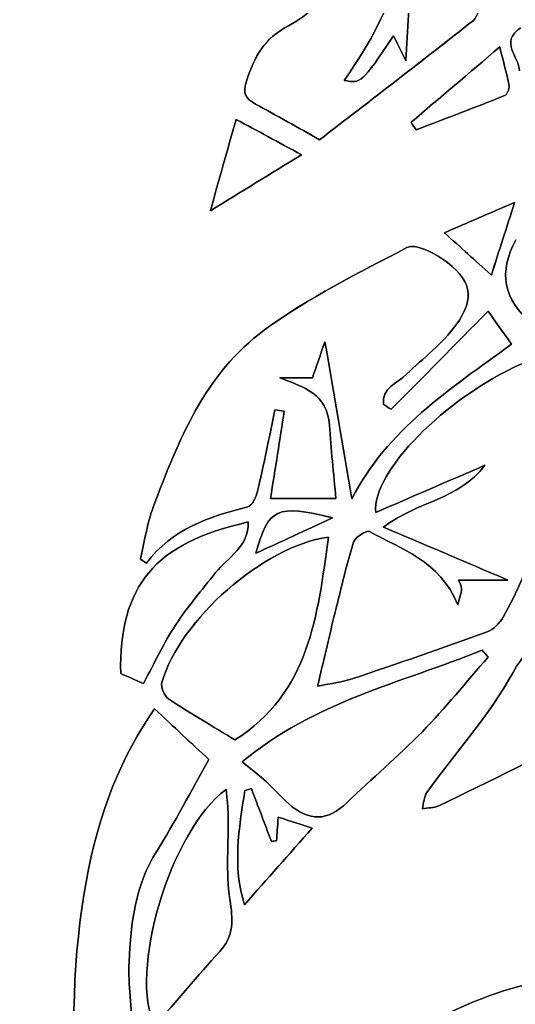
# Model space of a CAD drawing. Extents: x 105 to 524, y 66 to 486.
# Drawn here: x 309.6 to 351, y 225.1 to 307.4 of the extents above; entities that cross this region are included whole.
import ezdxf

# ---------------------------------------------------------------- set-up
doc = ezdxf.new("R2010")
doc.units = 0
doc.layers.add('tree', color=7, linetype='CONTINUOUS')

msp = doc.modelspace()

# ---------------------------------------------------------------- linework, layer by layer
at = {"layer": 'tree', "color": 7}
for p, q in [((349.725608, 305.109866), (349.725608, 305.109866)), ((349.725742, 305.109919), (349.725742, 305.109919)), ((334.66399, 297.355729), (334.66399, 297.355729)), ((334.664068, 297.355648), (334.664068, 297.355648)), ((325.52851, 291.412789), (325.52851, 291.412789)), ((325.52851, 291.412736), (325.52851, 291.412736)), ((345.098561, 289.57452), (345.098561, 289.57452)), ((345.098585, 289.574573), (345.098585, 289.574573)), ((334.057685, 277.448864), (331.328871, 277.448864)), ((334.057685, 277.448864), (331.328871, 277.448864)), ((331.329009, 277.448835), (334.057558, 277.448835)), ((331.329012, 277.448835), (334.057561, 277.448835)), ((340.649405, 274.815632), (340.649405, 274.815632)), ((340.649542, 274.815603), (340.649542, 274.815603)), ((336.023052, 267.354318), (330.561417, 267.354318)), ((336.023052, 267.354318), (330.561417, 267.354318)), ((330.561555, 267.35429), (336.02319, 267.35429)), ((330.561558, 267.35429), (336.023193, 267.35429)), ((335.75322, 265.74066), (335.75322, 265.74066)), ((335.753287, 265.74066), (335.753287, 265.74066)), ((335.398812, 264.140001), (335.398812, 264.140001)), ((335.398865, 264.14011), (335.398865, 264.14011)), ((346.272732, 260.534827), (350.40988, 260.534827)), ((346.272732, 260.534827), (350.40988, 260.534827)), ((350.40988, 260.534799), (346.272732, 260.534799)), ((350.40988, 260.534799), (346.272732, 260.534799)), ((346.223865, 258.455312), (346.223865, 258.455312)), ((346.223865, 258.455287), (346.223865, 258.455287)), ((319.932826, 251.901466), (319.932826, 251.901466)), ((319.932826, 251.901441), (319.932826, 251.901441)), ((328.190567, 245.338519), (328.190567, 245.338519)), ((328.190645, 245.338593), (328.190645, 245.338593)), ((326.850297, 243.040454), (326.850297, 243.040454)), ((326.850326, 243.040344), (326.850326, 243.040344)), ((334.036726, 239.791455), (334.036726, 239.791455)), ((334.036755, 239.791378), (334.036755, 239.791378))]:
    msp.add_line(p, q, dxfattribs=at)
for points in [[(104.943981, 275.896663), (104.943988, 391.738389), (198.852265, 485.646659), (314.693991, 485.646659)], [(314.693991, 485.646659), (430.535717, 485.646656), (524.44399, 391.738384), (524.443995, 275.896658)], [(339.874158, 318.282676), (342.258766, 313.037837), (341.44271, 309.089189), (336.720762, 302.312416)], [(339.874158, 318.282676), (342.258766, 313.037837), (341.44271, 309.089189), (336.720762, 302.312416)], [(336.720949, 302.312229), (341.442633, 309.08927), (342.258685, 313.03765), (339.874077, 318.282489)], [(336.72109, 302.312229), (341.442774, 309.08927), (342.258826, 313.03765), (339.874218, 318.282489)], [(338.625695, 315.473584), (337.112684, 312.088798), (335.453073, 308.68426), (332.065489, 306.886144)], [(332.065566, 306.886063), (335.452886, 308.684179), (337.112497, 312.088721), (338.625776, 315.473503)], [(332.065566, 306.886063), (335.452886, 308.684179), (337.112497, 312.088721), (338.625776, 315.473503)], [(338.625836, 315.473584), (337.112825, 312.088798), (335.453214, 308.68426), (332.06563, 306.886144)], [(342.171098, 311.393314), (342.254946, 309.010512), (341.994589, 306.615959), (341.872556, 303.946952)], [(341.872637, 303.94687), (341.99467, 306.615878), (342.254759, 309.010699), (342.171179, 311.393233)], [(341.872637, 303.94687), (341.99467, 306.615878), (342.254759, 309.010699), (342.171179, 311.393233)], [(342.171239, 311.393314), (342.255087, 309.010512), (341.99473, 306.615959), (341.872697, 303.946952)], [(347.918807, 308.983465), (348.131098, 308.614766), (347.88142, 307.622399), (347.517187, 307.333523)], [(347.918807, 308.983465), (348.131098, 308.614766), (347.88142, 307.622399), (347.517187, 307.333523)], [(347.517374, 307.333336), (347.881342, 307.622476), (348.131285, 308.614844), (347.918726, 308.983278)], [(347.517515, 307.333336), (347.881483, 307.622476), (348.131426, 308.614844), (347.918867, 308.983278)], [(334.66399, 297.355729), (338.946137, 300.659617), (343.263266, 303.956829), (347.517374, 307.333336)], [(347.517187, 307.333523), (343.263347, 303.956752), (338.946218, 300.659535), (334.664068, 297.355648)], [(347.517187, 307.333523), (343.263347, 303.956752), (338.946218, 300.659535), (334.664068, 297.355648)], [(334.664131, 297.355729), (338.946278, 300.659617), (343.263407, 303.956829), (347.517515, 307.333336)], [(332.065489, 306.886144), (330.035768, 305.808609), (329.226122, 304.326865), (328.569486, 302.344801)], [(328.569567, 302.34472), (329.225935, 304.326784), (330.035845, 305.808528), (332.065566, 306.886063)], [(328.569567, 302.34472), (329.225935, 304.326784), (330.035845, 305.808528), (332.065566, 306.886063)], [(332.06563, 306.886144), (330.035909, 305.808609), (329.226263, 304.326865), (328.569627, 302.344801)], [(351.465857, 306.719549), (349.672458, 305.456996), (351.345158, 304.308178), (351.384676, 303.113436)], [(351.465857, 306.719549), (349.672458, 305.456996), (351.345158, 304.308178), (351.384676, 303.113436)], [(351.384926, 303.11325), (351.345137, 304.308256), (349.672709, 305.456809), (351.465836, 306.719362)], [(351.384926, 303.11325), (351.345137, 304.308256), (349.672709, 305.456809), (351.465836, 306.719362)], [(336.720762, 302.312416), (338.153128, 302.06092), (338.153128, 302.06092), (340.850964, 306.034394)], [(336.720762, 302.312416), (338.153128, 302.06092), (338.153128, 302.06092), (340.850964, 306.034394)], [(340.851151, 306.034475), (338.153047, 302.060733), (338.153047, 302.060733), (336.720949, 302.312229)], [(340.851292, 306.034475), (338.153188, 302.060733), (338.153188, 302.060733), (336.72109, 302.312229)], [(340.850964, 306.034394), (341.148709, 305.426212), (341.456864, 304.796405), (341.872637, 303.94687)], [(340.850964, 306.034394), (341.148709, 305.426212), (341.456864, 304.796405), (341.872637, 303.94687)], [(341.872556, 303.946952), (341.457051, 304.796218), (341.148896, 305.426025), (340.851151, 306.034475)], [(341.872697, 303.946952), (341.457192, 304.796218), (341.149037, 305.426025), (340.851292, 306.034475)], [(342.304483, 298.811255), (344.710452, 300.85339), (347.116425, 302.895261), (349.725608, 305.109866)], [(342.304483, 298.811255), (344.710452, 300.85339), (347.116425, 302.895261), (349.725608, 305.109866)], [(349.725742, 305.109919), (347.116559, 302.895314), (344.710586, 300.853443), (342.304617, 298.811308)], [(349.725742, 305.109919), (347.116559, 302.895314), (344.710586, 300.853443), (342.304617, 298.811308)], [(349.725608, 305.109866), (349.984363, 304.067573), (350.293319, 302.966543), (350.508016, 301.847095)], [(349.725608, 305.109866), (349.984363, 304.067573), (350.293319, 302.966543), (350.508016, 301.847095)], [(350.507882, 301.847148), (350.293453, 302.9666), (349.984494, 304.067626), (349.725742, 305.109919)], [(350.507882, 301.847148), (350.293453, 302.9666), (349.984494, 304.067626), (349.725742, 305.109919)], [(328.569486, 302.344801), (328.205521, 301.245909), (328.445851, 300.805656), (329.307567, 300.336571)], [(329.30738, 300.33649), (328.445929, 300.805575), (328.205599, 301.246092), (328.569567, 302.34472)], [(329.30738, 300.33649), (328.445929, 300.805575), (328.205599, 301.246092), (328.569567, 302.34472)], [(328.569627, 302.344801), (328.205663, 301.245909), (328.445992, 300.805656), (329.307709, 300.336571)], [(350.508016, 301.847095), (350.554477, 301.603608), (350.330438, 301.127848), (350.117346, 301.042416)], [(350.508016, 301.847095), (350.554477, 301.603608), (350.330438, 301.127848), (350.117346, 301.042416)], [(350.117477, 301.042201), (350.330572, 301.127901), (350.554611, 301.60366), (350.507882, 301.847148)], [(350.117477, 301.042201), (350.330572, 301.127901), (350.554611, 301.60366), (350.507882, 301.847148)], [(350.117346, 301.042416), (347.667848, 300.058056), (345.196453, 299.128695), (342.730667, 298.184651)], [(350.117346, 301.042416), (347.667848, 300.058056), (345.196453, 299.128695), (342.730667, 298.184651)], [(342.730801, 298.184704), (345.196319, 299.128748), (347.667982, 300.058109), (350.117477, 301.042201)], [(342.730801, 298.184704), (345.196319, 299.128748), (347.667982, 300.058109), (350.117477, 301.042201)], [(334.664068, 297.355648), (332.840499, 298.372848), (331.08235, 299.370288), (329.30738, 300.33649)], [(334.664068, 297.355648), (332.840499, 298.372848), (331.08235, 299.370288), (329.30738, 300.33649)], [(329.307567, 300.336571), (331.082537, 299.370101), (332.840418, 298.372925), (334.66399, 297.355729)], [(329.307709, 300.336571), (331.082678, 299.370101), (332.840559, 298.372925), (334.664131, 297.355729)], [(325.52851, 291.412789), (326.285281, 294.104758), (326.944055, 296.447245), (327.678662, 299.060189)], [(325.52851, 291.412789), (326.285281, 294.104758), (326.944055, 296.447245), (327.678662, 299.060189)], [(327.678662, 299.060136), (326.944055, 296.447192), (326.285281, 294.10497), (325.52851, 291.412736)], [(327.678662, 299.060136), (326.944055, 296.447192), (326.285281, 294.10497), (325.52851, 291.412736)], [(327.678662, 299.060189), (329.511314, 298.067822), (331.141017, 297.185715), (333.148841, 296.09857)], [(327.678662, 299.060189), (329.511314, 298.067822), (331.141017, 297.185715), (333.148841, 296.09857)], [(333.148841, 296.098782), (331.141017, 297.185662), (329.511314, 298.068033), (327.678662, 299.060136)], [(333.148841, 296.098782), (331.141017, 297.185662), (329.511314, 298.068033), (327.678662, 299.060136)], [(342.730667, 298.184651), (342.588607, 298.393429), (342.446543, 298.602478), (342.304483, 298.811255)], [(342.730667, 298.184651), (342.588607, 298.393429), (342.446543, 298.602478), (342.304483, 298.811255)], [(342.304617, 298.811308), (342.446677, 298.602531), (342.588741, 298.393485), (342.730801, 298.184704)], [(342.304617, 298.811308), (342.446677, 298.602531), (342.588741, 298.393485), (342.730801, 298.184704)], [(325.52851, 291.412736), (328.151045, 293.025301), (330.453407, 294.441365), (333.148841, 296.098782)], [(325.52851, 291.412736), (328.151045, 293.025301), (330.453407, 294.441365), (333.148841, 296.098782)], [(333.148841, 296.09857), (330.453407, 294.441153), (328.151046, 293.025354), (325.52851, 291.412789)], [(333.148841, 296.09857), (330.453407, 294.441153), (328.151046, 293.025354), (325.52851, 291.412789)], [(345.098561, 289.57452), (347.117063, 290.44888), (348.76813, 291.164391), (350.970356, 292.118313)], [(345.098561, 289.57452), (347.117063, 290.44888), (348.76813, 291.164391), (350.970356, 292.118313)], [(350.970384, 292.118366), (348.768158, 291.164176), (347.117091, 290.448933), (345.098585, 289.574573)], [(350.970384, 292.118366), (348.768158, 291.164176), (347.117091, 290.448933), (345.098585, 289.574573)], [(349.019971, 286.037345), (349.702776, 288.166249), (350.261142, 289.906964), (350.970384, 292.118366)], [(349.019971, 286.037345), (349.702776, 288.166249), (350.261142, 289.906964), (350.970384, 292.118366)], [(350.970356, 292.118313), (350.261114, 289.907176), (349.703016, 288.166196), (349.020211, 286.037292)], [(350.970356, 292.118313), (350.261114, 289.907176), (349.703016, 288.166196), (349.020211, 286.037292)], [(349.020211, 286.037292), (347.596922, 287.320934), (346.508229, 288.30289), (345.098561, 289.57452)], [(349.020211, 286.037292), (347.596922, 287.320934), (346.508229, 288.30289), (345.098561, 289.57452)], [(345.098585, 289.574573), (346.508253, 288.302943), (347.59695, 287.320986), (349.019971, 286.037345)], [(345.098585, 289.574573), (346.508253, 288.302943), (347.59695, 287.320986), (349.019971, 286.037345)], [(352.390654, 281.987858), (350.043164, 284.048415), (349.580662, 286.243), (351.077918, 288.992903)], [(352.390654, 281.987858), (350.043164, 284.048415), (349.580662, 286.243), (351.077918, 288.992903)], [(351.077996, 288.992822), (349.58074, 286.242919), (350.043242, 284.048338), (352.390467, 281.987777)], [(351.077996, 288.992822), (349.58074, 286.242919), (350.043242, 284.048338), (352.390467, 281.987777)], [(341.966818, 288.334715), (337.900165, 286.223964), (333.7494, 284.147387), (330.065941, 281.457555)], [(341.966822, 288.334715), (337.900169, 286.223964), (333.749403, 284.147387), (330.065944, 281.457555)], [(330.066071, 281.45758), (333.749262, 284.147147), (337.900031, 286.223989), (341.966681, 288.334739)], [(330.066071, 281.45758), (333.749262, 284.147147), (337.900031, 286.223989), (341.966681, 288.334739)], [(341.966681, 288.334739), (342.625186, 288.676475), (344.081051, 287.986597), (344.908053, 287.404044)], [(341.966681, 288.334739), (342.625186, 288.676475), (344.081051, 287.986597), (344.908053, 287.404044)], [(344.907923, 287.404284), (344.081188, 287.986837), (342.625056, 288.67645), (341.966818, 288.334715)], [(344.907926, 287.404284), (344.081192, 287.986837), (342.625059, 288.67645), (341.966822, 288.334715)], [(346.054564, 281.846546), (347.743286, 284.20345), (347.378786, 285.663305), (344.907923, 287.404284)], [(346.054567, 281.846546), (347.74329, 284.20345), (347.378789, 285.663305), (344.907926, 287.404284)], [(344.908053, 287.404044), (347.378648, 285.66333), (347.743149, 284.203479), (346.054694, 281.84657)], [(344.908053, 287.404044), (347.378648, 285.66333), (347.743149, 284.203479), (346.054694, 281.84657)], [(340.649405, 274.815632), (343.303983, 277.505996), (345.958298, 280.196364), (348.752534, 283.028228)], [(340.649405, 274.815632), (343.303983, 277.505996), (345.958298, 280.196364), (348.752534, 283.028228)], [(348.752403, 283.028203), (345.958432, 280.196336), (343.303853, 277.505971), (340.649542, 274.815603)], [(348.752407, 283.028203), (345.958435, 280.196336), (343.303856, 277.505971), (340.649546, 274.815603)], [(350.698544, 280.255073), (350.033629, 281.20232), (349.308099, 282.236337), (348.752403, 283.028203)], [(350.698548, 280.255073), (350.033632, 281.20232), (349.308102, 282.236337), (348.752407, 283.028203)], [(348.752534, 283.028228), (349.308229, 282.236097), (350.033759, 281.202349), (350.698407, 280.254833)], [(348.752534, 283.028228), (349.308229, 282.236097), (350.033759, 281.202349), (350.698407, 280.254833)], [(346.054694, 281.84657), (344.943836, 280.296214), (343.33149, 279.104411), (341.937841, 277.757759)], [(346.054694, 281.84657), (344.943836, 280.296214), (343.33149, 279.104411), (341.937841, 277.757759)], [(341.937979, 277.757735), (343.331359, 279.104386), (344.943973, 280.296186), (346.054564, 281.846546)], [(341.937982, 277.757735), (343.331363, 279.104386), (344.943977, 280.296186), (346.054567, 281.846546)], [(320.747408, 266.621189), (322.838011, 272.200021), (325.094177, 277.827176), (330.066071, 281.45758)], [(320.747408, 266.621189), (322.838011, 272.200021), (325.094177, 277.827176), (330.066071, 281.45758)], [(330.065941, 281.457555), (325.094046, 277.827147), (322.838149, 272.199993), (320.747545, 266.621161)], [(330.065944, 281.457555), (325.09405, 277.827147), (322.838152, 272.199993), (320.747549, 266.621161)], [(334.057558, 277.448835), (334.387878, 278.392615), (334.735286, 279.384982), (335.11314, 280.464119)], [(334.057561, 277.448835), (334.387881, 278.392615), (334.73529, 279.384982), (335.113143, 280.464119)], [(335.113002, 280.464144), (334.735417, 279.385007), (334.388005, 278.39264), (334.057685, 277.448864)], [(335.113002, 280.464144), (334.735417, 279.385007), (334.388005, 278.39264), (334.057685, 277.448864)], [(337.36703, 267.334294), (336.611595, 271.73574), (335.880989, 275.990883), (335.113002, 280.464144)], [(337.36703, 267.334294), (336.611595, 271.73574), (335.880989, 275.990883), (335.113002, 280.464144)], [(335.11314, 280.464119), (335.881126, 275.990854), (336.611464, 271.735712), (337.367167, 267.334266)], [(335.113143, 280.464119), (335.88113, 275.990854), (336.611468, 271.735712), (337.367171, 267.334266)], [(350.698407, 280.254833), (345.521428, 276.453293), (340.304399, 273.119501), (337.36703, 267.334294)], [(350.698407, 280.254833), (345.521428, 276.453293), (340.304399, 273.119501), (337.36703, 267.334294)], [(337.367167, 267.334266), (340.304268, 273.119476), (345.521566, 276.453265), (350.698544, 280.255073)], [(337.367171, 267.334266), (340.304272, 273.119476), (345.521569, 276.453265), (350.698548, 280.255073)], [(339.352294, 266.188412), (339.035859, 269.607101), (345.130632, 275.726035), (351.531153, 278.615034)], [(339.352294, 266.188412), (339.035859, 269.607101), (345.130632, 275.726035), (351.531153, 278.615034)], [(351.531153, 278.615009), (345.130632, 275.72601), (339.035859, 269.607344), (339.352294, 266.188388)], [(351.531153, 278.615009), (345.130632, 275.72601), (339.035859, 269.607344), (339.352294, 266.188388)], [(331.328871, 277.448864), (333.329753, 276.668477), (335.307404, 276.118496), (335.483112, 273.500483)], [(331.328871, 277.448864), (333.329753, 276.668477), (335.307404, 276.118496), (335.483112, 273.500483)], [(335.483249, 273.500458), (335.307541, 276.118472), (333.329622, 276.668452), (331.329009, 277.448835)], [(335.483253, 273.500458), (335.307545, 276.118472), (333.329626, 276.668452), (331.329012, 277.448835)], [(339.999585, 275.229959), (339.813727, 276.579281), (341.151831, 276.998172), (341.937979, 277.757735)], [(339.999588, 275.229959), (339.813731, 276.579281), (341.151834, 276.998172), (341.937982, 277.757735)], [(341.937841, 277.757759), (341.151697, 276.997933), (339.813858, 276.579041), (339.999447, 275.229987)], [(341.937841, 277.757759), (341.151697, 276.997933), (339.813858, 276.579041), (339.999447, 275.229987)], [(524.443995, 275.896663), (524.443995, 160.054933), (430.535721, 66.146656), (314.693991, 66.146652)], [(339.999447, 275.229987), (340.216278, 275.091691), (340.432842, 274.953659), (340.649405, 274.815632)], [(339.999447, 275.229987), (340.216278, 275.091691), (340.432842, 274.953659), (340.649405, 274.815632)], [(340.649542, 274.815603), (340.432711, 274.953635), (340.216148, 275.091931), (339.999585, 275.229959)], [(340.649546, 274.815603), (340.432715, 274.953635), (340.216151, 275.091931), (339.999588, 275.229959)], [(330.929925, 274.765438), (330.45327, 272.502775), (330.007055, 270.232639), (329.475927, 267.982792)], [(330.929925, 274.765438), (330.45327, 272.502775), (330.007055, 270.232639), (329.475927, 267.982792)], [(329.476065, 267.982763), (330.006928, 270.232611), (330.453139, 272.50275), (330.930063, 274.765414)], [(329.476068, 267.982763), (330.006932, 270.232611), (330.453143, 272.50275), (330.930067, 274.765414)], [(330.561417, 267.354318), (330.962501, 269.902383), (331.336082, 272.277445), (331.709663, 274.652772)], [(330.561417, 267.354318), (330.962501, 269.902383), (331.336082, 272.277445), (331.709663, 274.652772)], [(331.709797, 274.652747), (331.335951, 272.277685), (330.962374, 269.902358), (330.561555, 267.35429)], [(331.709801, 274.652747), (331.335955, 272.277685), (330.962377, 269.902358), (330.561558, 267.35429)], [(331.709663, 274.652772), (331.449839, 274.690152), (331.189746, 274.727793), (330.929925, 274.765438)], [(331.709663, 274.652772), (331.449839, 274.690152), (331.189746, 274.727793), (330.929925, 274.765438)], [(330.930063, 274.765414), (331.189884, 274.727769), (331.449708, 274.690392), (331.709797, 274.652747)], [(330.930067, 274.765414), (331.189887, 274.727769), (331.449712, 274.690392), (331.709801, 274.652747)], [(335.483112, 273.500483), (335.618497, 271.486916), (335.833459, 269.478686), (336.023052, 267.354318)], [(335.483112, 273.500483), (335.618497, 271.486916), (335.833459, 269.478686), (336.023052, 267.354318)], [(336.02319, 267.35429), (335.833597, 269.478658), (335.618367, 271.486888), (335.483249, 273.500458)], [(336.023193, 267.35429), (335.8336, 269.478658), (335.61837, 271.486888), (335.483253, 273.500458)], [(348.468548, 270.135456), (345.312478, 268.768781), (342.38873, 267.503025), (339.352294, 266.188412)], [(348.468548, 270.135456), (345.312478, 268.768781), (342.38873, 267.503025), (339.352294, 266.188412)], [(339.352294, 266.188388), (342.38873, 267.503), (345.312478, 268.769024), (348.468812, 270.135431)], [(339.352294, 266.188388), (342.38873, 267.503), (345.312478, 268.769024), (348.468812, 270.135431)], [(340.004926, 264.96137), (342.792752, 267.131387), (346.330944, 267.258472), (348.468548, 270.135456)], [(340.004926, 264.96137), (342.792752, 267.131387), (346.330944, 267.258472), (348.468548, 270.135456)], [(348.468812, 270.135431), (346.330944, 267.258444), (342.792752, 267.131363), (340.004926, 264.961342)], [(348.468812, 270.135431), (346.330944, 267.258444), (342.792752, 267.131363), (340.004926, 264.961342)], [(352.98888, 270.731626), (353.749927, 265.924369), (352.335991, 261.567775), (350.008797, 257.446392)], [(352.98888, 270.731626), (353.749927, 265.924369), (352.335991, 261.567775), (350.008797, 257.446392)], [(350.008797, 257.446364), (352.335991, 261.568015), (353.749928, 265.92434), (352.98888, 270.731597)], [(350.008797, 257.446364), (352.335991, 261.568015), (353.749928, 265.92434), (352.98888, 270.731597)], [(328.64933, 266.651863), (329.019704, 266.743706), (329.358837, 267.486179), (329.476065, 267.982763)], [(328.649334, 266.651863), (329.019708, 266.743706), (329.35884, 267.486179), (329.476068, 267.982763)], [(329.475927, 267.982792), (329.358699, 267.486208), (329.019567, 266.743734), (328.649461, 266.651892)], [(329.475927, 267.982792), (329.358699, 267.486208), (329.019567, 266.743734), (328.649461, 266.651892)], [(335.75322, 265.74066), (331.104434, 266.906029), (330.34793, 266.541335), (329.334805, 262.777171)], [(335.75322, 265.74066), (331.104434, 266.906029), (330.34793, 266.541335), (329.334805, 262.777171)], [(329.334872, 262.777171), (330.347729, 266.541335), (331.104501, 266.906029), (335.753287, 265.74066)], [(329.334872, 262.777171), (330.347729, 266.541335), (331.104501, 266.906029), (335.753287, 265.74066)], [(319.68488, 262.281148), (320.030422, 263.731121), (320.22856, 265.23636), (320.747408, 266.621189)], [(319.68488, 262.281148), (320.030422, 263.731121), (320.22856, 265.23636), (320.747408, 266.621189)], [(320.747545, 266.621161), (320.228433, 265.236332), (320.03056, 263.731093), (319.685017, 262.28112)], [(320.747549, 266.621161), (320.228436, 265.236332), (320.030563, 263.731093), (319.685021, 262.28112)], [(328.649461, 266.651892), (325.418891, 265.851481), (322.348807, 264.801181), (320.183965, 261.964241)], [(328.649461, 266.651892), (325.418891, 265.851481), (322.348807, 264.801181), (320.183965, 261.964241)], [(320.184103, 261.964216), (322.348945, 264.801152), (325.419025, 265.851725), (328.64933, 266.651863)], [(320.184106, 261.964216), (322.348948, 264.801152), (325.419029, 265.851725), (328.649334, 266.651863)], [(318.032081, 252.722433), (317.906308, 260.064141), (320.865306, 263.649693), (328.701668, 265.396013)], [(318.032081, 252.722433), (317.906308, 260.064141), (320.865306, 263.649693), (328.701668, 265.396013)], [(328.701668, 265.395985), (320.865306, 263.649665), (317.906308, 260.064381), (318.032081, 252.722405)], [(328.701668, 265.395985), (320.865306, 263.649665), (317.906308, 260.064381), (318.032081, 252.722405)], [(328.701668, 265.396013), (328.744393, 263.308222), (326.995056, 262.458958), (325.968314, 261.16063)], [(328.701668, 265.396013), (328.744393, 263.308222), (326.995056, 262.458958), (325.968314, 261.16063)], [(325.968314, 261.160602), (326.995056, 262.45893), (328.744393, 263.308197), (328.701668, 265.395985)], [(325.968314, 261.160602), (326.995056, 262.45893), (328.744393, 263.308197), (328.701668, 265.395985)], [(329.334805, 262.777171), (331.436356, 263.747649), (333.42549, 264.665795), (335.75322, 265.74066)], [(329.334805, 262.777171), (331.436356, 263.747649), (333.42549, 264.665795), (335.75322, 265.74066)], [(335.753287, 265.74066), (333.425288, 264.665795), (331.436423, 263.747649), (329.334872, 262.777171)], [(335.753287, 265.74066), (333.425288, 264.665795), (331.436423, 263.747649), (329.334872, 262.777171)], [(337.49748, 263.694813), (337.628593, 264.117977), (338.606737, 264.729895), (338.829442, 264.604948)], [(337.49748, 263.694813), (337.628593, 264.117977), (338.606737, 264.729895), (338.829442, 264.604948)], [(338.829442, 264.604923), (338.606737, 264.72987), (337.628861, 264.117949), (337.49748, 263.694785)], [(338.829442, 264.604923), (338.606737, 264.72987), (337.628861, 264.117949), (337.49748, 263.694785)], [(338.829442, 264.604948), (341.499243, 263.105851), (344.664658, 262.216004), (346.223865, 258.455312)], [(338.829442, 264.604948), (341.499243, 263.105851), (344.664658, 262.216004), (346.223865, 258.455312)], [(346.223865, 258.455287), (344.664923, 262.215979), (341.499243, 263.10609), (338.829442, 264.604923)], [(346.223865, 258.455287), (344.664923, 262.215979), (341.499243, 263.10609), (338.829442, 264.604923)], [(350.40988, 260.534827), (346.69144, 262.116686), (343.348183, 263.53916), (340.004926, 264.96137)], [(350.40988, 260.534827), (346.69144, 262.116686), (343.348183, 263.53916), (340.004926, 264.96137)], [(340.004926, 264.961342), (343.348183, 263.539136), (346.69144, 262.116662), (350.40988, 260.534799)], [(340.004926, 264.961342), (343.348183, 263.539136), (346.69144, 262.116662), (350.40988, 260.534799)], [(321.477559, 251.983296), (322.982826, 257.222262), (329.937978, 263.344932), (335.398812, 264.140001)], [(321.477559, 251.983296), (322.982826, 257.222262), (329.937978, 263.344932), (335.398812, 264.140001)], [(335.398865, 264.14011), (329.938031, 263.345041), (322.982879, 257.222367), (321.477615, 251.983402)], [(335.398865, 264.14011), (329.938031, 263.345041), (322.982879, 257.222367), (321.477615, 251.983402)], [(335.398812, 264.140001), (334.507455, 257.560526), (333.808095, 251.122282), (327.588619, 247.179511)], [(335.398812, 264.140001), (334.507455, 257.560526), (333.808095, 251.122282), (327.588619, 247.179511)], [(327.588672, 247.179617), (333.808148, 251.122392), (334.507508, 257.560632), (335.398865, 264.14011)], [(327.588672, 247.179617), (333.808148, 251.122392), (334.507508, 257.560632), (335.398865, 264.14011)], [(335.86377, 257.437583), (336.378878, 259.531513), (336.859005, 261.637992), (337.49748, 263.694813)], [(335.86377, 257.437583), (336.378878, 259.531513), (336.859005, 261.637992), (337.49748, 263.694813)], [(337.49748, 263.694785), (336.859005, 261.637963), (336.378878, 259.531485), (335.86377, 257.437555)], [(337.49748, 263.694785), (336.859005, 261.637963), (336.378878, 259.531485), (335.86377, 257.437555)], [(320.183965, 261.964241), (320.017606, 262.0697), (319.851511, 262.175424), (319.68488, 262.281148)], [(320.183965, 261.964241), (320.017606, 262.0697), (319.851511, 262.175424), (319.68488, 262.281148)], [(319.685017, 262.28112), (319.85138, 262.175396), (320.017743, 262.069672), (320.184103, 261.964216)], [(319.685021, 262.28112), (319.851384, 262.175396), (320.017747, 262.069672), (320.184106, 261.964216)], [(325.968314, 261.16063), (324.826214, 259.716531), (323.624028, 258.307671), (322.617045, 256.772533)], [(325.968314, 261.16063), (324.826214, 259.716531), (323.624028, 258.307671), (322.617045, 256.772533)], [(322.617045, 256.772505), (323.624028, 258.307646), (324.826214, 259.716503), (325.968314, 261.160602)], [(322.617045, 256.772505), (323.624028, 258.307646), (324.826214, 259.716503), (325.968314, 261.160602)], [(346.532556, 259.829462), (346.51333, 260.070279), (346.364324, 260.30095), (346.272732, 260.534827)], [(346.532556, 259.829462), (346.51333, 260.070279), (346.364324, 260.30095), (346.272732, 260.534827)], [(346.272732, 260.534799), (346.364324, 260.300925), (346.51333, 260.070519), (346.532556, 259.829438)], [(346.272732, 260.534799), (346.364324, 260.300925), (346.51333, 260.070519), (346.532556, 259.829438)], [(346.223865, 258.455312), (346.436156, 259.353703), (346.551246, 259.596922), (346.532556, 259.829462)], [(346.223865, 258.455312), (346.436156, 259.353703), (346.551246, 259.596922), (346.532556, 259.829462)], [(346.532556, 259.829438), (346.551254, 259.596897), (346.436156, 259.353678), (346.223865, 258.455287)], [(346.532556, 259.829438), (346.551254, 259.596897), (346.436156, 259.353678), (346.223865, 258.455287)], [(334.494957, 251.670795), (335.005793, 253.8288), (335.420494, 255.636529), (335.86377, 257.437583)], [(334.494957, 251.670795), (335.005793, 253.8288), (335.420494, 255.636529), (335.86377, 257.437583)], [(335.86377, 257.437555), (335.420494, 255.636501), (335.005793, 253.828776), (334.494957, 251.670767)], [(335.86377, 257.437555), (335.420494, 255.636501), (335.005793, 253.828776), (334.494957, 251.670767)], [(350.008797, 257.446392), (349.721734, 256.938328), (349.207427, 256.404364), (348.678436, 256.211606)], [(350.008797, 257.446392), (349.721734, 256.938328), (349.207427, 256.404364), (348.678436, 256.211606)], [(348.678437, 256.211846), (349.207427, 256.404339), (349.722003, 256.9383), (350.008797, 257.446364)], [(348.678437, 256.211846), (349.207427, 256.404339), (349.722003, 256.9383), (350.008797, 257.446364)], [(350.841486, 252.823137), (352.387609, 255.623501), (354.426132, 256.774456), (357.288218, 256.871103)], [(350.841486, 252.823137), (352.387609, 255.623501), (354.426132, 256.774456), (357.288218, 256.871103)], [(357.288112, 256.871011), (354.426061, 256.774632), (352.387528, 255.623677), (350.841673, 252.823049)], [(357.288112, 256.871011), (354.426061, 256.774632), (352.387528, 255.623677), (350.841673, 252.823049)], [(322.617045, 256.772533), (321.653055, 255.303069), (320.905897, 253.691305), (319.932826, 251.901466)], [(322.617045, 256.772533), (321.653055, 255.303069), (320.905897, 253.691305), (319.932826, 251.901466)], [(319.932826, 251.901441), (320.905897, 253.691281), (321.653055, 255.303045), (322.617045, 256.772505)], [(319.932826, 251.901441), (320.905897, 253.691281), (321.653055, 255.303045), (322.617045, 256.772505)], [(337.379451, 252.276815), (341.158509, 253.551383), (344.931157, 254.847305), (348.678437, 256.211846)], [(337.379451, 252.276815), (341.158509, 253.551383), (344.931157, 254.847305), (348.678437, 256.211846)], [(348.678436, 256.211606), (344.931157, 254.847333), (341.158509, 253.551408), (337.379451, 252.276843)], [(348.678436, 256.211606), (344.931157, 254.847333), (341.158509, 253.551408), (337.379451, 252.276843)], [(348.250916, 254.681782), (341.471204, 251.938286), (334.164905, 250.348683), (328.190567, 245.338522)], [(348.250916, 254.681778), (341.471204, 251.938282), (334.164905, 250.348679), (328.190567, 245.338519)], [(328.190645, 245.338593), (334.164982, 250.348757), (341.471285, 251.93836), (348.250993, 254.681856)], [(328.190645, 245.338593), (334.164982, 250.348757), (341.471285, 251.93836), (348.250993, 254.681856)], [(348.75374, 254.103501), (348.586309, 254.296263), (348.418612, 254.489021), (348.250916, 254.681782)], [(348.75374, 254.103498), (348.586309, 254.296259), (348.418612, 254.489017), (348.250916, 254.681778)], [(348.250993, 254.681856), (348.418693, 254.489095), (348.586122, 254.296333), (348.753818, 254.103576)], [(348.250993, 254.681856), (348.418693, 254.489095), (348.586122, 254.296333), (348.753818, 254.103576)], [(343.252051, 247.862559), (345.184303, 249.847294), (346.927498, 252.015713), (348.75374, 254.103501)], [(343.252051, 247.862556), (345.184303, 249.847291), (346.927498, 252.01571), (348.75374, 254.103498)], [(348.753818, 254.103576), (346.927579, 252.015784), (345.184384, 249.8471), (343.252129, 247.86263)], [(348.753818, 254.103576), (346.927579, 252.015784), (345.184384, 249.8471), (343.252129, 247.86263)], [(350.841673, 252.823049), (348.86349, 249.239899), (346.044418, 246.122631), (343.626698, 242.77629)], [(350.841673, 252.823049), (348.86349, 249.239899), (346.044418, 246.122631), (343.626698, 242.77629)], [(343.626779, 242.776382), (346.044499, 246.122455), (348.863303, 249.239723), (350.841486, 252.823137)], [(343.626779, 242.776382), (346.044499, 246.122455), (348.863303, 249.239723), (350.841486, 252.823137)], [(319.932826, 251.901466), (319.202488, 252.21704), (318.613681, 252.471206), (318.032081, 252.722433)], [(319.932826, 251.901466), (319.202488, 252.21704), (318.613681, 252.471206), (318.032081, 252.722433)], [(318.032081, 252.722405), (318.613681, 252.471178), (319.202488, 252.217012), (319.932826, 251.901441)], [(318.032081, 252.722405), (318.613681, 252.471178), (319.202488, 252.217012), (319.932826, 251.901441)], [(322.016967, 250.621694), (321.672229, 250.851031), (321.367009, 251.599379), (321.477559, 251.983296)], [(322.016967, 250.621694), (321.672229, 250.851031), (321.367009, 251.599379), (321.477559, 251.983296)], [(321.477615, 251.983402), (321.367062, 251.599217), (321.672282, 250.851137), (322.01702, 250.6218)], [(321.477615, 251.983402), (321.367062, 251.599217), (321.672282, 250.851137), (322.01702, 250.6218)], [(337.379451, 252.276843), (336.593572, 252.01173), (335.746542, 251.927095), (334.494957, 251.670795)], [(337.379451, 252.276843), (336.593572, 252.01173), (335.746542, 251.927095), (334.494957, 251.670795)], [(334.494957, 251.670767), (335.746542, 251.927071), (336.593572, 252.011702), (337.379451, 252.276815)], [(334.494957, 251.670767), (335.746542, 251.927071), (336.593572, 252.011702), (337.379451, 252.276815)], [(327.588619, 247.179511), (325.761844, 248.292285), (323.85229, 249.401326), (322.016967, 250.621694)], [(327.588619, 247.179511), (325.761844, 248.292285), (323.85229, 249.401326), (322.016967, 250.621694)], [(322.01702, 250.6218), (323.852342, 249.401432), (325.761897, 248.292394), (327.588672, 247.179617)], [(322.01702, 250.6218), (323.852342, 249.401432), (325.761897, 248.292394), (327.588672, 247.179617)], [(320.872781, 249.765594), (315.320091, 241.972691), (313.286098, 230.658042), (314.393217, 214.687513)], [(320.872781, 249.765594), (315.320091, 241.972691), (313.286098, 230.658042), (314.393217, 214.687513)], [(314.393217, 214.68746), (313.286098, 230.658254), (315.320091, 241.972638), (320.873049, 249.765541)], [(314.393217, 214.68746), (313.286098, 230.658254), (315.320091, 241.972638), (320.873049, 249.765541)], [(325.408078, 245.527273), (323.99841, 246.844555), (322.458962, 248.283317), (320.872781, 249.765594)], [(325.408078, 245.527273), (323.99841, 246.844555), (322.458962, 248.283317), (320.872781, 249.765594)], [(320.873049, 249.765541), (322.458962, 248.283261), (323.99841, 246.844502), (325.408078, 245.527488)], [(320.873049, 249.765541), (322.458962, 248.283261), (323.99841, 246.844502), (325.408078, 245.527488)], [(336.954601, 241.948931), (339.029453, 243.94595), (341.245292, 245.801466), (343.252051, 247.862559)], [(336.954601, 241.948928), (339.029453, 243.945946), (341.245292, 245.801462), (343.252051, 247.862556)], [(343.252129, 247.86263), (341.245373, 245.80154), (339.029266, 243.94602), (336.954682, 241.948737)], [(343.252129, 247.86263), (341.245373, 245.80154), (339.029266, 243.94602), (336.954682, 241.948737)], [(357.498897, 247.924306), (353.192715, 245.870423), (348.92312, 243.74045), (344.622811, 241.67375)], [(357.498897, 247.924306), (353.192715, 245.870423), (348.92312, 243.74045), (344.622811, 241.67375)], [(344.622998, 241.673927), (348.923038, 243.740626), (353.192644, 245.870331), (357.498826, 247.924218)], [(344.622998, 241.673927), (348.923038, 243.740626), (353.192644, 245.870331), (357.498826, 247.924218)], [(325.408078, 245.527488), (323.879044, 242.829112), (322.560435, 240.289588), (321.041282, 237.875815)], [(325.408078, 245.527488), (323.879044, 242.829112), (322.560435, 240.289588), (321.041282, 237.875815)], [(321.041282, 237.875868), (322.560435, 240.289376), (323.879044, 242.829165), (325.408078, 245.527273)], [(321.041282, 237.875868), (322.560435, 240.289376), (323.879044, 242.829165), (325.408078, 245.527273)], [(328.190567, 245.338522), (329.0157, 244.660656), (329.640823, 244.188368), (330.21735, 243.662415)], [(328.190567, 245.338519), (329.0157, 244.660653), (329.640823, 244.188365), (330.21735, 243.662412)], [(330.217431, 243.662221), (329.640904, 244.188174), (329.015778, 244.66073), (328.190645, 245.338593)], [(330.217431, 243.662221), (329.640904, 244.188174), (329.015778, 244.66073), (328.190645, 245.338593)], [(326.850326, 243.040344), (322.182582, 239.646753), (318.643854, 227.625141), (320.885065, 223.262137)], [(326.850326, 243.040344), (322.182582, 239.646753), (318.643854, 227.625141), (320.885065, 223.262137)], [(320.88504, 223.262246), (318.644097, 227.624979), (322.182553, 239.646594), (326.850297, 243.040454)], [(320.88504, 223.262246), (318.644097, 227.624979), (322.182553, 239.646594), (326.850297, 243.040454)], [(326.850297, 243.040454), (326.918391, 242.204004), (327.012388, 241.524536), (327.022269, 240.843735)], [(326.850297, 243.040454), (326.918391, 242.204004), (327.012388, 241.524536), (327.022269, 240.843735)], [(327.022294, 240.843894), (327.012416, 241.52443), (326.918419, 242.203894), (326.850326, 243.040344)], [(327.022294, 240.843894), (327.012416, 241.52443), (326.918419, 242.203894), (326.850326, 243.040344)], [(328.419414, 242.944498), (327.91098, 239.74527), (327.370775, 236.545505), (328.380693, 233.395397)], [(328.419414, 242.944498), (327.91098, 239.74527), (327.370775, 236.545505), (328.380693, 233.395397)], [(328.380721, 233.395315), (327.3708, 236.545692), (327.911008, 239.745188), (328.419439, 242.944421)], [(328.380721, 233.395315), (327.3708, 236.545692), (327.911008, 239.745188), (328.419439, 242.944421)], [(328.957485, 243.112699), (328.778306, 243.056632), (328.598862, 243.000565), (328.419414, 242.944498)], [(328.957485, 243.112699), (328.778306, 243.056632), (328.598862, 243.000565), (328.419414, 242.944498)], [(328.419439, 242.944421), (328.598886, 243.000484), (328.778066, 243.056551), (328.957513, 243.112618)], [(328.419439, 242.944421), (328.598886, 243.000484), (328.778066, 243.056551), (328.957513, 243.112618)], [(330.634456, 238.694965), (330.075554, 240.167365), (329.516655, 241.640032), (328.957485, 243.112699)], [(330.634456, 238.694965), (330.075554, 240.167365), (329.516655, 241.640032), (328.957485, 243.112699)], [(328.957513, 243.112618), (329.51668, 241.639951), (330.075582, 240.167552), (330.634481, 238.694884)], [(328.957513, 243.112618), (329.51668, 241.639951), (330.075582, 240.167552), (330.634481, 238.694884)], [(330.21735, 243.662415), (330.851552, 243.083602), (331.412324, 242.42389), (332.054807, 241.855487)], [(330.21735, 243.662412), (330.851552, 243.083599), (331.412324, 242.423886), (332.054807, 241.855484)], [(332.054884, 241.855561), (331.412405, 242.423964), (330.851365, 243.083673), (330.217431, 243.662221)], [(332.054884, 241.855561), (331.412405, 242.423964), (330.851365, 243.083673), (330.217431, 243.662221)], [(343.259339, 241.425194), (343.375499, 241.880129), (343.370958, 242.422366), (343.626779, 242.776382)], [(343.259339, 241.425194), (343.375499, 241.880129), (343.370958, 242.422366), (343.626779, 242.776382)], [(343.626698, 242.77629), (343.370881, 242.422274), (343.375686, 241.880305), (343.259526, 241.42537)], [(343.626698, 242.77629), (343.370881, 242.422274), (343.375686, 241.880305), (343.259526, 241.42537)], [(332.054807, 241.855487), (333.813489, 240.299526), (335.324898, 240.379885), (336.954601, 241.948931)], [(332.054807, 241.855484), (333.813489, 240.299522), (335.324898, 240.379881), (336.954601, 241.948928)], [(336.954682, 241.948737), (335.324711, 240.379959), (333.813302, 240.299332), (332.054884, 241.855561)], [(336.954682, 241.948737), (335.324711, 240.379959), (333.813302, 240.299332), (332.054884, 241.855561)], [(344.622811, 241.67375), (344.22146, 241.480993), (343.716233, 241.503151), (343.259339, 241.425194)], [(344.622811, 241.67375), (344.22146, 241.480993), (343.716233, 241.503151), (343.259339, 241.425194)], [(343.259526, 241.42537), (343.716419, 241.503059), (344.221382, 241.480901), (344.622998, 241.673927)], [(343.259526, 241.42537), (343.716419, 241.503059), (344.221382, 241.480901), (344.622998, 241.673927)], [(327.022269, 240.843735), (327.056983, 238.504984), (326.80971, 236.12645), (327.162195, 233.838958)], [(327.022269, 240.843735), (327.056983, 238.504984), (326.80971, 236.12645), (327.162195, 233.838958)], [(327.16222, 233.839117), (326.809735, 236.126609), (327.056743, 238.504875), (327.022294, 240.843894)], [(327.16222, 233.839117), (326.809735, 236.126609), (327.056743, 238.504875), (327.022294, 240.843894)], [(331.203237, 240.716812), (331.145825, 239.891041), (331.106036, 239.31463), (331.065981, 238.738484)], [(331.203237, 240.716812), (331.145825, 239.891041), (331.106036, 239.31463), (331.065981, 238.738484)], [(331.066009, 238.738403), (331.105796, 239.314817), (331.14585, 239.89096), (331.203265, 240.716731)], [(331.066009, 238.738403), (331.105796, 239.314817), (331.14585, 239.89096), (331.203265, 240.716731)], [(334.036726, 239.791455), (333.175278, 240.072855), (332.213691, 240.386824), (331.203237, 240.716812)], [(334.036726, 239.791455), (333.175278, 240.072855), (332.213691, 240.386824), (331.203237, 240.716812)], [(331.203265, 240.716731), (332.213719, 240.386743), (333.175038, 240.072774), (334.036755, 239.791378)], [(331.203265, 240.716731), (332.213719, 240.386743), (333.175038, 240.072774), (334.036755, 239.791378)], [(328.380693, 233.395397), (330.289182, 235.55367), (332.098601, 237.599809), (334.036726, 239.791455)], [(328.380693, 233.395397), (330.289182, 235.55367), (332.098601, 237.599809), (334.036726, 239.791455)], [(334.036755, 239.791378), (332.098625, 237.599732), (330.289207, 235.553589), (328.380721, 233.395315)], [(334.036755, 239.791378), (332.098625, 237.599732), (330.289207, 235.553589), (328.380721, 233.395315)], [(331.065981, 238.738484), (330.922051, 238.724055), (330.778386, 238.70938), (330.634456, 238.694965)], [(331.065981, 238.738484), (330.922051, 238.724055), (330.778386, 238.70938), (330.634456, 238.694965)], [(330.634481, 238.694884), (330.778414, 238.709313), (330.922076, 238.723988), (331.066009, 238.738403)], [(330.634481, 238.694884), (330.778414, 238.709313), (330.922076, 238.723988), (331.066009, 238.738403)], [(318.72984, 228.624183), (318.882582, 231.837562), (319.243611, 235.019441), (321.041282, 237.875868)], [(318.72984, 228.624183), (318.882582, 231.837562), (319.243611, 235.019441), (321.041282, 237.875868)], [(321.041282, 237.875815), (319.243611, 235.019656), (318.882582, 231.837509), (318.72984, 228.62413)], [(321.041282, 237.875815), (319.243611, 235.019656), (318.882582, 231.837509), (318.72984, 228.62413)], [(327.162195, 233.838958), (327.420683, 232.160985), (327.53257, 230.808459), (326.318368, 229.482364)], [(327.162195, 233.838958), (327.420683, 232.160985), (327.53257, 230.808459), (326.318368, 229.482364)], [(326.318393, 229.482527), (327.53233, 230.808618), (327.420707, 232.160875), (327.16222, 233.839117)], [(326.318393, 229.482527), (327.53233, 230.808618), (327.420707, 232.160875), (327.16222, 233.839117)], [(326.318368, 229.482364), (324.465156, 227.458115), (322.70167, 225.351372), (320.88504, 223.262246)], [(326.318368, 229.482364), (324.465156, 227.458115), (322.70167, 225.351372), (320.88504, 223.262246)], [(320.885065, 223.262137), (322.701694, 225.35153), (324.464916, 227.458277), (326.318393, 229.482527)], [(320.885065, 223.262137), (322.701694, 225.35153), (324.464916, 227.458277), (326.318393, 229.482527)], [(319.011826, 222.823758), (318.961357, 224.759368), (318.638248, 226.700052), (318.72984, 228.624183)], [(319.011826, 222.823758), (318.961357, 224.759368), (318.638248, 226.700052), (318.72984, 228.624183)], [(318.72984, 228.62413), (318.638248, 226.699999), (318.961357, 224.759315), (319.011826, 222.823701)], [(318.72984, 228.62413), (318.638248, 226.699999), (318.961357, 224.759315), (319.011826, 222.823701)], [(351.790709, 226.672285), (348.664816, 225.942091), (345.670837, 224.488114), (342.754567, 223.079525)], [(351.790709, 226.672285), (348.664816, 225.942091), (345.670837, 224.488114), (342.754567, 223.079525)], [(342.75462, 223.079525), (345.670893, 224.488114), (348.664869, 225.942091), (351.790762, 226.672017)], [(342.75462, 223.079525), (345.670893, 224.488114), (348.664869, 225.942091), (351.790762, 226.672017)]]:
    msp.add_open_spline(points, degree=3, dxfattribs=at)

doc.saveas('drawing.dxf')
